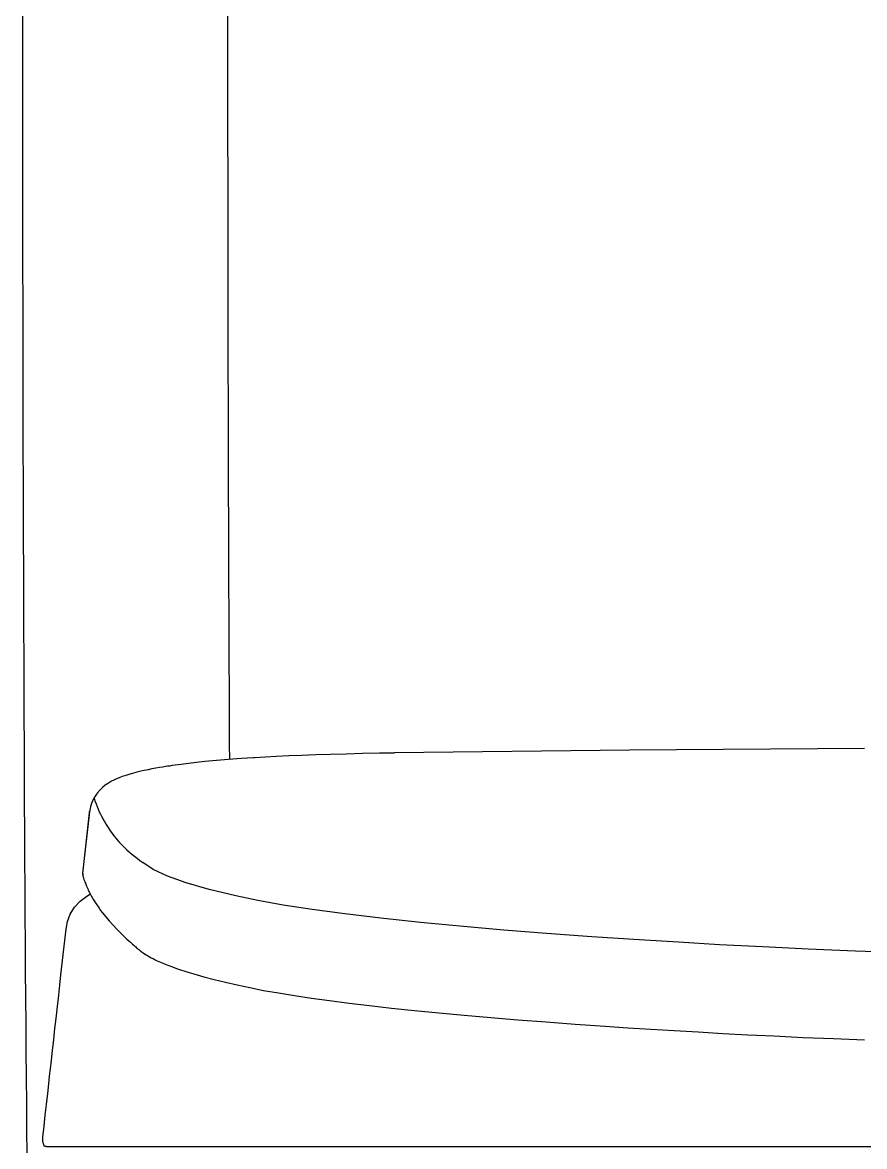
# Model space of a CAD drawing. Extents: x 60782 to 63207, y 58098 to 61529.
# Drawn here: x 62394.7 to 62517.2, y 59421.9 to 59585.5 of the extents above; entities that cross this region are included whole.
import ezdxf

# ---------------------------------------------------------------- set-up
doc = ezdxf.new("R2010")
doc.units = 0
doc.header["$MEASUREMENT"] = 0
doc.layers.get('0').update_dxf_attribs({"linetype": 'CONTINUOUS'})
doc.layers.add('11', color=7, linetype='CONTINUOUS')

msp = doc.modelspace()

# ---------------------------------------------------------------- linework, layer by layer
at = {"color": 0, "ltscale": 50}
for p, q in [((62404.48, 59470.61), (62403.48, 59461.7)), ((62404.48, 59470.61), (62403.48, 59461.7)), ((62398.22, 59421.9), (62409.53, 59421.9)), ((62400.25, 59421.9), (62409.53, 59421.9)), ((62409.53, 59421.9), (62425.56, 59421.9)), ((62409.53, 59421.9), (62425.56, 59421.9)), ((62425.56, 59421.9), (62494.32, 59421.9)), ((62425.56, 59421.9), (62494.32, 59421.9)), ((62494.32, 59421.9), (62696.84, 59421.9))]:
    msp.add_line(p, q, dxfattribs=at)
for points in [[(62517.22, 59479.82), (62483.02, 59479.59), (62448.83, 59479.2)], [(62517.22, 59479.82), (62483.02, 59479.59), (62448.83, 59479.2)], [(62428.34, 59478.48), (62426.57, 59478.36), (62424.71, 59478.23), (62422.95, 59478.08), (62421.28, 59477.92), (62420.04, 59477.79), (62418.87, 59477.65), (62417.81, 59477.52), (62416.94, 59477.4), (62416.52, 59477.34), (62416.15, 59477.28), (62415.84, 59477.24), (62415.53, 59477.19), (62415.15, 59477.13), (62414.68, 59477.05), (62414.15, 59476.96), (62413.57, 59476.85), (62413.03, 59476.74), (62412.15, 59476.56), (62411.38, 59476.38), (62410.73, 59476.21), (62410.2, 59476.06), (62409.92, 59475.97), (62409.61, 59475.87), (62409.23, 59475.74), (62408.8, 59475.58), (62408.4, 59475.41), (62408.04, 59475.24), (62407.68, 59475.06), (62407.23, 59474.79), (62406.76, 59474.47), (62406.35, 59474.13), (62406.03, 59473.82), (62405.64, 59473.39), (62405.49, 59473.19), (62405.29, 59472.9), (62405.07, 59472.5), (62404.84, 59471.99), (62404.64, 59471.38), (62404.52, 59470.76)], [(62428.34, 59478.48), (62426.57, 59478.36), (62424.71, 59478.23), (62422.95, 59478.08), (62421.28, 59477.92), (62420.04, 59477.79), (62418.87, 59477.65), (62417.81, 59477.52), (62416.94, 59477.4), (62416.52, 59477.34), (62416.15, 59477.28), (62415.84, 59477.24), (62415.53, 59477.19), (62415.15, 59477.13), (62414.68, 59477.05), (62414.15, 59476.96), (62413.57, 59476.85), (62413.03, 59476.74), (62412.15, 59476.56), (62411.38, 59476.38), (62410.73, 59476.21), (62410.2, 59476.06), (62409.92, 59475.97), (62409.61, 59475.87), (62409.23, 59475.74), (62408.8, 59475.58), (62408.4, 59475.41), (62408.04, 59475.24), (62407.68, 59475.06), (62407.23, 59474.79), (62406.76, 59474.47), (62406.35, 59474.13), (62406.03, 59473.82), (62405.64, 59473.39), (62405.49, 59473.19), (62405.29, 59472.9), (62405.07, 59472.5), (62404.84, 59471.99), (62404.64, 59471.38), (62404.52, 59470.76)], [(62448.82, 59479.16), (62446.65, 59479.13), (62444.17, 59479.08), (62441.8, 59479.02), (62439.54, 59478.96), (62437.39, 59478.89), (62435.37, 59478.81), (62433.47, 59478.74), (62431.7, 59478.66), (62430.06, 59478.57), (62428.54, 59478.49), (62428.34, 59478.48)], [(62448.82, 59479.16), (62446.65, 59479.13), (62444.17, 59479.08), (62441.8, 59479.02), (62439.54, 59478.96), (62437.39, 59478.89), (62435.37, 59478.81), (62433.47, 59478.74), (62431.7, 59478.66), (62430.06, 59478.57), (62428.54, 59478.49), (62428.34, 59478.48)], [(62448.83, 59479.17), (62448.83, 59479.21)], [(62448.83, 59479.21), (62448.83, 59479.2)], [(62448.83, 59479.17), (62448.83, 59479.21)], [(62448.83, 59479.21), (62448.83, 59479.2)], [(62448.83, 59479.17), (62448.83, 59479.17)], [(62448.83, 59479.17), (62448.83, 59479.17)], [(62405.14, 59472.62), (62405.28, 59472.2), (62405.43, 59471.78), (62405.59, 59471.38), (62405.75, 59471), (62405.91, 59470.63), (62406.08, 59470.29), (62406.24, 59469.96), (62406.41, 59469.64), (62406.48, 59469.5), (62406.56, 59469.37), (62406.63, 59469.24), (62406.7, 59469.11), (62406.78, 59468.99), (62406.85, 59468.87), (62406.92, 59468.75), (62407.05, 59468.54), (62407.19, 59468.32), (62407.34, 59468.09), (62407.51, 59467.84), (62407.69, 59467.59), (62407.88, 59467.32), (62408.08, 59467.06), (62408.29, 59466.79), (62408.52, 59466.52), (62408.77, 59466.24), (62409.03, 59465.95), (62409.31, 59465.66), (62409.61, 59465.36), (62409.93, 59465.06), (62410.28, 59464.76), (62410.64, 59464.46), (62411.01, 59464.16), (62411.39, 59463.85), (62411.8, 59463.55), (62412.25, 59463.25)], [(62405.14, 59472.62), (62405.28, 59472.2), (62405.43, 59471.78), (62405.59, 59471.38), (62405.75, 59471), (62405.91, 59470.63), (62406.08, 59470.29), (62406.24, 59469.96), (62406.41, 59469.64), (62406.48, 59469.5), (62406.56, 59469.37), (62406.63, 59469.24), (62406.7, 59469.11), (62406.78, 59468.99), (62406.85, 59468.87), (62406.92, 59468.75), (62407.05, 59468.54), (62407.19, 59468.32), (62407.34, 59468.09), (62407.51, 59467.84), (62407.69, 59467.59), (62407.88, 59467.32), (62408.08, 59467.06), (62408.29, 59466.79), (62408.52, 59466.52), (62408.77, 59466.24), (62409.03, 59465.95), (62409.31, 59465.66), (62409.61, 59465.36), (62409.93, 59465.06), (62410.28, 59464.76), (62410.64, 59464.46), (62411.01, 59464.16), (62411.39, 59463.85), (62411.8, 59463.55), (62412.25, 59463.25)], [(62403.49, 59461.62), (62404.48, 59470.48)], [(62403.49, 59461.62), (62404.48, 59470.48)], [(62404.48, 59470.61), (62404.52, 59470.76)], [(62404.48, 59470.61), (62404.52, 59470.76)], [(62404.48, 59470.48), (62404.48, 59470.61)], [(62404.48, 59470.48), (62404.48, 59470.61)], [(62523.1, 59450.09), (62515.92, 59450.35), (62509.02, 59450.63), (62502.42, 59450.94), (62496.13, 59451.27), (62490.16, 59451.62), (62484.43, 59451.97), (62477.53, 59452.43), (62470.96, 59452.91), (62464.74, 59453.4), (62458.88, 59453.91), (62452.62, 59454.5), (62446.86, 59455.12), (62441.6, 59455.75), (62436.85, 59456.39), (62432.63, 59457.04), (62428.96, 59457.71), (62425.76, 59458.38), (62421.88, 59459.33), (62418.56, 59460.29), (62415.85, 59461.25), (62413.75, 59462.21), (62412.25, 59463.25)], [(62523.1, 59450.09), (62515.92, 59450.35), (62509.02, 59450.63), (62502.42, 59450.94), (62496.13, 59451.27), (62490.16, 59451.62), (62484.43, 59451.97), (62477.53, 59452.43), (62470.96, 59452.91), (62464.74, 59453.4), (62458.88, 59453.91), (62452.62, 59454.5), (62446.86, 59455.12), (62441.6, 59455.75), (62436.85, 59456.39), (62432.63, 59457.04), (62428.96, 59457.71), (62425.76, 59458.38), (62421.88, 59459.33), (62418.56, 59460.29), (62415.85, 59461.25), (62413.75, 59462.21), (62412.25, 59463.25)], [(62403.48, 59461.53), (62403.48, 59461.48), (62403.48, 59461.44)], [(62403.48, 59461.53), (62403.48, 59461.48), (62403.48, 59461.44)], [(62403.49, 59461.62), (62403.49, 59461.4), (62403.51, 59461.28)], [(62403.49, 59461.62), (62403.49, 59461.4), (62403.51, 59461.28)], [(62403.51, 59461.28), (62403.53, 59461.22)], [(62403.51, 59461.28), (62403.53, 59461.22)], [(62403.53, 59461.22), (62403.54, 59461.18), (62403.61, 59460.97), (62403.68, 59460.76), (62403.75, 59460.57), (62403.81, 59460.39), (62403.88, 59460.22), (62403.94, 59460.07), (62404, 59459.92), (62404.05, 59459.8), (62404.1, 59459.7), (62404.14, 59459.6), (62404.18, 59459.5), (62404.23, 59459.41), (62404.27, 59459.31), (62404.31, 59459.22), (62404.4, 59459.04), (62404.5, 59458.86), (62404.59, 59458.68), (62404.68, 59458.5), (62404.79, 59458.31), (62404.89, 59458.12), (62405.07, 59457.82), (62405.26, 59457.51), (62405.46, 59457.2), (62405.67, 59456.88), (62405.88, 59456.57), (62406.1, 59456.27), (62406.32, 59455.97), (62407.32, 59454.74), (62408.44, 59453.51), (62409.7, 59452.29), (62409.93, 59452.08), (62410.18, 59451.86), (62410.43, 59451.63), (62410.59, 59451.49), (62410.75, 59451.35), (62410.91, 59451.21), (62411.06, 59451.08), (62411.2, 59450.95), (62411.34, 59450.83), (62411.46, 59450.73), (62411.58, 59450.63), (62411.67, 59450.56), (62411.77, 59450.48), (62411.88, 59450.4), (62412, 59450.3), (62412.15, 59450.19), (62412.31, 59450.08), (62412.5, 59449.95), (62412.71, 59449.82), (62412.92, 59449.69), (62413.19, 59449.53), (62413.46, 59449.38), (62413.72, 59449.25), (62413.94, 59449.14), (62414.14, 59449.04), (62414.34, 59448.94), (62414.56, 59448.84), (62414.79, 59448.74), (62415.04, 59448.63), (62415.5, 59448.43), (62416.02, 59448.23), (62416.56, 59448.03), (62417.13, 59447.82), (62417.72, 59447.62), (62418.33, 59447.42), (62418.98, 59447.22), (62419.64, 59447.02), (62421.09, 59446.61), (62422.63, 59446.21), (62424.26, 59445.81), (62425.98, 59445.41), (62427.82, 59445.02), (62429.81, 59444.63), (62431.96, 59444.25), (62434.3, 59443.86), (62436.77, 59443.49), (62439.41, 59443.13), (62442.23, 59442.76), (62445.2, 59442.41), (62448.4, 59442.05), (62451.77, 59441.69), (62455.31, 59441.35), (62459, 59441), (62462.86, 59440.67), (62466.8, 59440.34), (62470.89, 59440.03), (62475.13, 59439.72), (62479.51, 59439.41), (62482.79, 59439.19), (62486.14, 59438.98), (62489.55, 59438.77), (62493.03, 59438.57), (62496.59, 59438.37), (62500.26, 59438.17), (62504.04, 59437.99), (62508.31, 59437.79), (62512.71, 59437.6), (62517.23, 59437.43)], [(62403.53, 59461.22), (62403.54, 59461.18), (62403.61, 59460.97), (62403.68, 59460.76), (62403.75, 59460.57), (62403.81, 59460.39), (62403.88, 59460.22), (62403.94, 59460.07), (62404, 59459.92), (62404.05, 59459.8), (62404.1, 59459.7), (62404.14, 59459.6), (62404.18, 59459.5), (62404.23, 59459.41), (62404.27, 59459.31), (62404.31, 59459.22), (62404.4, 59459.04), (62404.5, 59458.86), (62404.59, 59458.68), (62404.68, 59458.5), (62404.79, 59458.31), (62404.89, 59458.12), (62405.07, 59457.82), (62405.26, 59457.51), (62405.46, 59457.2), (62405.67, 59456.88), (62405.88, 59456.57), (62406.1, 59456.27), (62406.32, 59455.97), (62407.32, 59454.74), (62408.44, 59453.51), (62409.7, 59452.29), (62409.93, 59452.08), (62410.18, 59451.86), (62410.43, 59451.63), (62410.59, 59451.49), (62410.75, 59451.35), (62410.91, 59451.21), (62411.06, 59451.08), (62411.2, 59450.95), (62411.34, 59450.83), (62411.46, 59450.73), (62411.58, 59450.63), (62411.67, 59450.56), (62411.77, 59450.48), (62411.88, 59450.4), (62412, 59450.3), (62412.15, 59450.19), (62412.31, 59450.08), (62412.5, 59449.95), (62412.71, 59449.82), (62412.92, 59449.69), (62413.19, 59449.53), (62413.46, 59449.38), (62413.72, 59449.25), (62413.94, 59449.14), (62414.14, 59449.04), (62414.34, 59448.94), (62414.56, 59448.84), (62414.79, 59448.74), (62415.04, 59448.63), (62415.5, 59448.43), (62416.02, 59448.23), (62416.56, 59448.03), (62417.13, 59447.82), (62417.72, 59447.62), (62418.33, 59447.42), (62418.98, 59447.22), (62419.64, 59447.02), (62421.09, 59446.61), (62422.63, 59446.21), (62424.26, 59445.81), (62425.98, 59445.41), (62427.82, 59445.02), (62429.81, 59444.63), (62431.96, 59444.25), (62434.3, 59443.86), (62436.77, 59443.49), (62439.41, 59443.13), (62442.23, 59442.76), (62445.2, 59442.41), (62448.4, 59442.05), (62451.77, 59441.69), (62455.31, 59441.35), (62459, 59441), (62462.86, 59440.67), (62466.8, 59440.34), (62470.89, 59440.03), (62475.13, 59439.72), (62479.51, 59439.41), (62482.79, 59439.19), (62486.14, 59438.98), (62489.55, 59438.77), (62493.03, 59438.57), (62496.59, 59438.37), (62500.26, 59438.17), (62504.04, 59437.99), (62508.31, 59437.79), (62512.71, 59437.6), (62517.23, 59437.43)], [(62401.07, 59453.55), (62401.28, 59454.63), (62401.69, 59455.7), (62402.31, 59456.73), (62403.12, 59457.63), (62404.07, 59458.35), (62404.64, 59458.67)], [(62397.69, 59423.27), (62397.87, 59424.86), (62398.05, 59426.45), (62398.23, 59428.03), (62398.4, 59429.61), (62398.56, 59431.04), (62398.68, 59432.14), (62398.8, 59433.21), (62398.94, 59434.45), (62399.1, 59435.87), (62399.28, 59437.48), (62399.46, 59439.1), (62399.62, 59440.53), (62399.82, 59442.3), (62400, 59443.92), (62400.16, 59445.38), (62400.33, 59446.9), (62400.52, 59448.56), (62400.7, 59450.23), (62400.89, 59451.89), (62401.07, 59453.55)], [(62397.75, 59422.41), (62397.69, 59422.72), (62397.69, 59423.27)], [(62397.75, 59422.41), (62397.81, 59422.2)], [(62397.81, 59422.2), (62397.9, 59421.95)], [(62397.81, 59422.2), (62397.9, 59421.95)], [(62398.04, 59421.92), (62397.9, 59421.95)], [(62398.22, 59421.9), (62398.04, 59421.92)]]:
    msp.add_lwpolyline(points, dxfattribs=at)
at = {"layer": '11', "color": 7}
for points, knots in [([(62395.44, 59417), (62395.07, 59455.89), (62394.87, 59502.72), (62394.73, 59596.38), (62394.8, 59643.2), (62395, 59690.03)], [0, 0, 0, 0, 0.5, 0.5, 1, 1, 1, 1]), ([(62424.8, 59690), (62424.59, 59643.17), (62424.53, 59596.33), (62424.63, 59525.74), (62424.71, 59501.99), (62424.83, 59478.23)], [0, 0, 0, 0, 0.5, 0.5, 0.7536132, 0.7536132, 0.7536132, 0.7536132])]:
    msp.add_open_spline(points, degree=3, knots=knots, dxfattribs=at)

doc.saveas('drawing.dxf')
